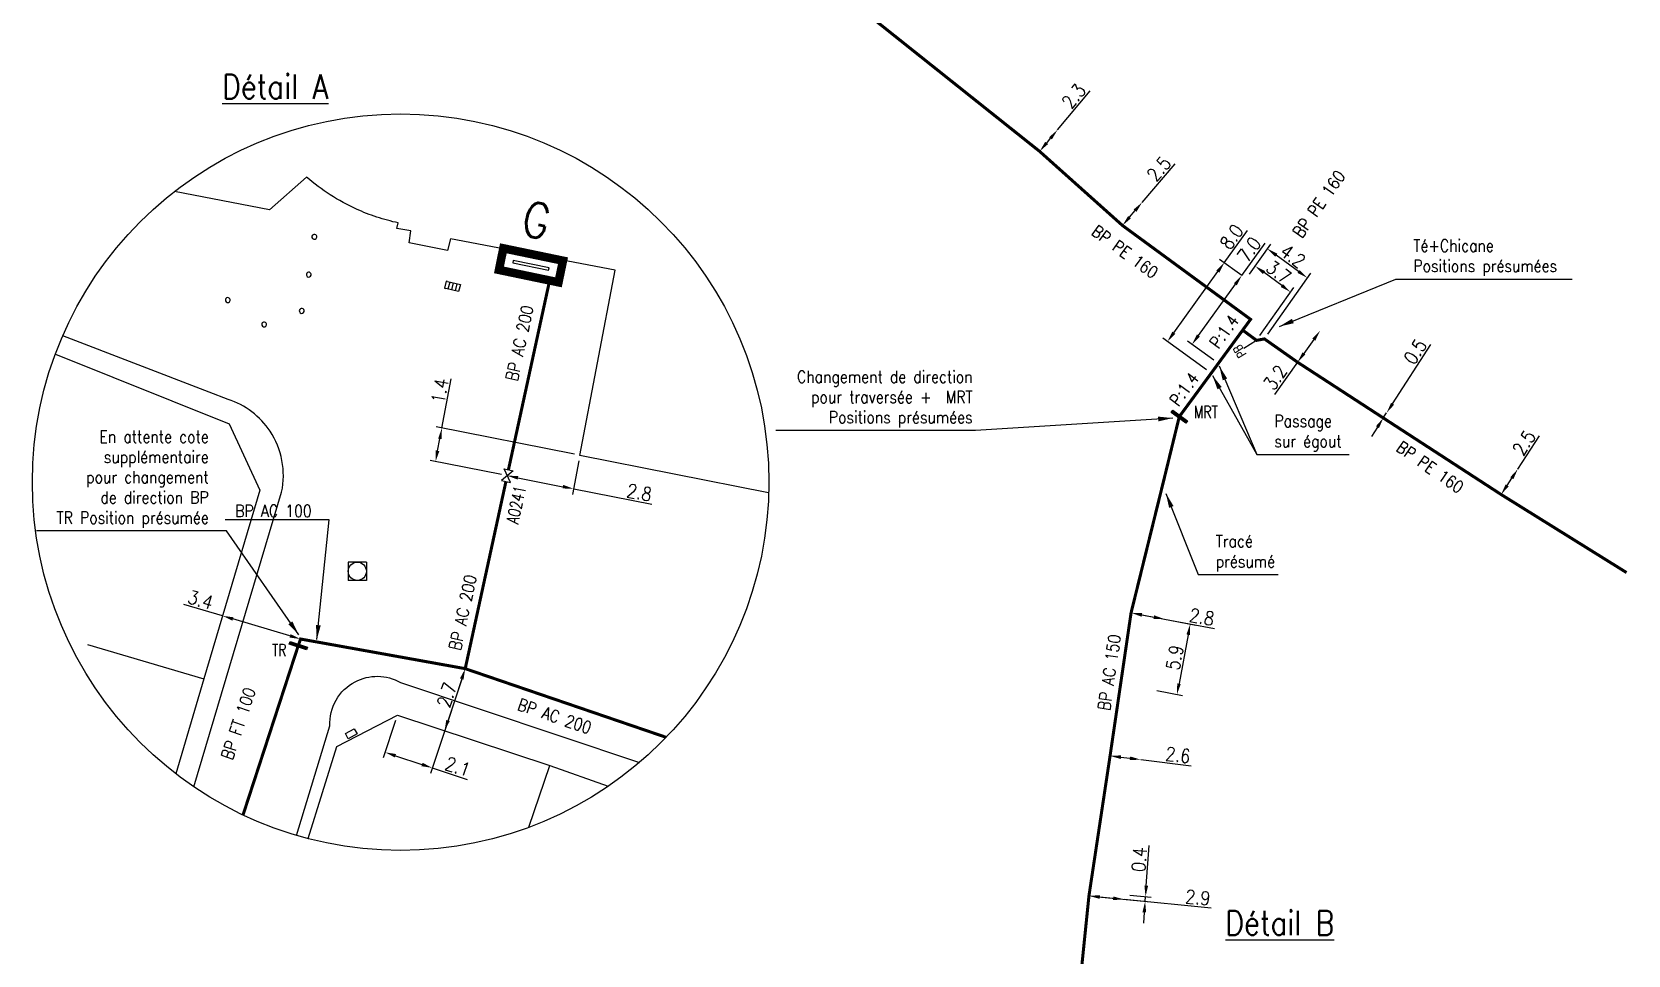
# Model space of a CAD drawing. Header units: millimetres. Extents: x 183997 to 185000, y 127999 to 129007.
# Drawn here: x 184868.7 to 185000.1, y 128414 to 128490 of the extents above; entities that cross this region are included whole.
import ezdxf
from ezdxf.enums import TextEntityAlignment as Align

# ---------------------------------------------------------------- set-up
doc = ezdxf.new("R2010")
doc.units = ezdxf.units.MM
doc.header["$PDMODE"] = 34
doc.linetypes.add('L_25_AP', pattern=[2000, 1000, 1000])
doc.linetypes.add('L_25_PE', pattern=[2000, 1000, 1000])
doc.layers.get('0').update_dxf_attribs({"linetype": 'CONTINUOUS'})
doc.layers.get('DEFPOINTS').update_dxf_attribs({"linetype": 'CONTINUOUS'})
for name, color, linetype in [('L_150', 1, 'CONTINUOUS'), ('L_340', 7, 'CONTINUOUS'), ('L_900', 7, 'CONTINUOUS')]:
    doc.layers.add(name, color=color, linetype=linetype)
doc.styles.add('G_ROMANS', font='ROMANS.SHX', dxfattribs={"width": 0.75})
doc.styles.get("Standard").update_dxf_attribs({"font": 'romans.shx', "width": 0.85})
doc.dimstyles.get("Standard").update_dxf_attribs({"dimtxt": 1.5, "dimasz": 1.2, "dimexe": 0.625, "dimexo": 0.625, "dimgap": 0.25, "dimtad": 1, "dimdec": 1, "dimzin": 0, "dimdsep": 46, "dimtxsty": 'Standard', "dimcen": -0.5, "dimadec": 0, "dimazin": 0, "dimtfac": 1, "dimtdec": 1, "dimtmove": 0, "dimatfit": 3, "dimfxl": 0, "dimtolj": 1, "dimtzin": 0, "dimarcsym": 0})

# ---------------------------------------------------------------- blocks, each defined once
blk = doc.blocks.new('*D160')
at = {"layer": 'DEFPOINTS', "color": 0, "linetype": 'Continuous', "transparency": 16777216}
for p in [(184968.32, 128469.93), (184968.69, 128469.66), (184966.39, 128462.69)]:
    blk.add_point(p, dxfattribs=at)
at = {"layer": 'L_150', "color": 0, "linetype": 'Continuous', "lineweight": -2, "transparency": 16777216}
for p, q in [((184968.32, 128469.93), (184970.23, 128472.59)), ((184968.31, 128469.93), (184967.94, 128470.2)), ((184964.75, 128464.98), (184967.79, 128469.2)), ((184966.01, 128462.96), (184963.84, 128464.52))]:
    blk.add_line(p, q, dxfattribs=at)
at = {"layer": 'L_150', "color": 0, "linetype": 'Continuous', "transparency": 16777216}
for points in [[(184967.67, 128469.28), (184967.91, 128469.11), (184968.32, 128469.93)], [(184964.63, 128465.07), (184964.87, 128464.89), (184964.22, 128464.25)]]:
    blk.add_solid(points, dxfattribs=at)
at = {"layer": 'L_150', "color": 0, "linetype": 'Continuous', "transparency": 16777216, "insert": (184968.93, 128472.06), "char_height": 1.125, "attachment_point": 5, "rotation": 54.2241}
blk.add_mtext('\\A1;7.0', dxfattribs=at)
blk = doc.blocks.new('*D161')
at = {"layer": 'DEFPOINTS', "color": 0, "linetype": 'Continuous', "transparency": 16777216}
for p in [(184966.87, 128470.97), (184968.69, 128469.66), (184965.8, 128461.88)]:
    blk.add_point(p, dxfattribs=at)
at = {"layer": 'L_150', "color": 0, "linetype": 'Continuous', "lineweight": -2, "transparency": 16777216}
for p, q in [((184966.87, 128470.97), (184968.79, 128473.63)), ((184968.31, 128469.93), (184966.49, 128471.24)), ((184962.72, 128465.21), (184966.34, 128470.24)), ((184965.42, 128462.16), (184961.81, 128464.75))]:
    blk.add_line(p, q, dxfattribs=at)
at = {"layer": 'L_150', "color": 0, "linetype": 'Continuous', "transparency": 16777216}
for points in [[(184966.22, 128470.33), (184966.47, 128470.15), (184966.87, 128470.97)], [(184962.6, 128465.3), (184962.84, 128465.12), (184962.19, 128464.48)]]:
    blk.add_solid(points, dxfattribs=at)
at = {"layer": 'L_150', "color": 0, "linetype": 'Continuous', "transparency": 16777216, "insert": (184967.48, 128473.1), "char_height": 1.125, "attachment_point": 5, "rotation": 54.2241}
blk.add_mtext('\\A1;8.0', dxfattribs=at)
blk = doc.blocks.new('L_340_13')
at = {"color": 0, "linetype": 'Continuous', "flags": 128}
blk.add_lwpolyline([(0, 0), (0, 1.25)], dxfattribs=at)
at = {"color": 0, "linetype": 'Continuous', "style": 'G_ROMANS', "width": 0.75}
blk.add_text('PB', height=0.75, dxfattribs=at).set_placement((0, 1.66), align=Align.MIDDLE)
at = {"color": 0, "linetype": 'Continuous', "width": 0.75, "flags": 3}
for tag, p in [('DEF_LEG', (0, -10)), ('DEF_COUP', (0, -12.5)), ('DEF_TYPE', (0, -15))]:
    blk.add_attdef(tag, text='', height=1.2, dxfattribs=at).set_placement(p, align=Align.MIDDLE)
blk = doc.blocks.new('L_340_17')
at = {"linetype": 'Continuous'}
blk.add_hatch(color=0, dxfattribs=at).paths.add_polyline_path([(0.125, 0.75), (-0.125, 0.75), (-0.125, -0.75), (0.125, -0.75)])
at = {"color": 0, "linetype": 'Continuous'}
blk.add_lwpolyline([(-0.125, 0.75), (0.125, 0.75), (0.125, -0.75), (-0.125, -0.75)], close=True, dxfattribs=at)
at = {"color": 0, "linetype": 'Continuous', "width": 0.75}
for tag, height, flags, p in [('MRT', 1, 8, (0, 2.5)), ('DEF_LEG', 1.2, 3, (0, -5)), ('DEF_COUP', 1.2, 3, (0, -7.5)), ('DEF_TYPE', 1.2, 3, (0, -10))]:
    blk.add_attdef(tag, text='', height=height, dxfattribs=dict(at, flags=flags)).set_placement(p, align=Align.MIDDLE)
blk = doc.blocks.new('L_300_09')
at = {"color": 0, "linetype": 'Continuous', "flags": 128}
blk.add_lwpolyline([(0.5, -0.38), (-0.5, 0.38), (-0.5, -0.38), (0.5, 0.38), (0.5, -0.38)], dxfattribs=at)
at = {"color": 0, "linetype": 'Continuous', "width": 0.75}
blk.add_attdef('NUM', text='', height=1, dxfattribs=at).set_placement((0, 1.69), align=Align.MIDDLE_CENTER)
at = {"color": 0, "linetype": 'Continuous', "width": 0.75, "flags": 3}
for tag, p in [('DEF_LEG', (0, -5)), ('DEF_COUP', (0, -7.5)), ('DEF_TYPE', (0, -10))]:
    blk.add_attdef(tag, text='', height=1.2, dxfattribs=at).set_placement(p, align=Align.MIDDLE)
blk = doc.blocks.new('L_340_19')
at = {"linetype": 'Continuous'}
blk.add_hatch(color=0, dxfattribs=at).paths.add_polyline_path([(0.12, 0.75), (-0.12, 0.75), (-0.12, -0.75), (0.12, -0.75)])
at = {"color": 0, "linetype": 'Continuous'}
blk.add_lwpolyline([(-0.12, 0.75), (0.12, 0.75), (0.12, -0.75), (-0.12, -0.75)], close=True, dxfattribs=at)
at = {"color": 0, "linetype": 'Continuous', "width": 0.75}
for tag, height, flags, p in [('TR', 1, 8, (0, 1.98)), ('DEF_LEG', 1.2, 3, (0, -5)), ('DEF_COUP', 1.2, 3, (0, -7.5)), ('DEF_TYPE', 1.2, 3, (0, -10))]:
    blk.add_attdef(tag, text='', height=height, dxfattribs=dict(at, flags=flags)).set_placement(p, align=Align.MIDDLE)
blk = doc.blocks.new('*D715')
at = {"layer": 'DEFPOINTS', "color": 0, "linetype": 'Continuous', "transparency": 16777216}
for p in [(184974.77, 128465.38), (184974.77, 128465.38), (184972.91, 128462.78)]:
    blk.add_point(p, dxfattribs=at)
at = {"layer": 'L_150', "color": 0, "linetype": 'Continuous', "lineweight": -2, "transparency": 16777216}
for p, q in [((184974.25, 128464.65), (184973.43, 128463.51)), ((184972.91, 128462.78), (184971, 128460.11))]:
    blk.add_line(p, q, dxfattribs=at)
at = {"layer": 'L_150', "color": 0, "linetype": 'Continuous', "transparency": 16777216}
for points in [[(184974.12, 128464.73), (184974.37, 128464.56), (184974.77, 128465.38)], [(184973.31, 128463.59), (184973.55, 128463.42), (184972.91, 128462.78)]]:
    blk.add_solid(points, dxfattribs=at)
at = {"layer": 'L_150', "color": 0, "linetype": 'Continuous', "transparency": 16777216, "insert": (184971.08, 128461.52), "char_height": 1.125, "attachment_point": 5, "rotation": 54.3514}
blk.add_mtext('\\A1;3.2', dxfattribs=at)
blk = doc.blocks.new('*D928')
at = {"layer": 'DEFPOINTS', "color": 0, "linetype": 'Continuous', "transparency": 16777216}
for p in [(184979.97, 128458.19), (184980.24, 128458.61), (184980.24, 128458.61)]:
    blk.add_point(p, dxfattribs=at)
at = {"layer": 'L_150', "color": 0, "linetype": 'Continuous', "lineweight": -2, "transparency": 16777216}
for p, q in [((184980.73, 128459.36), (184983.88, 128464.25)), ((184979.97, 128458.19), (184980.24, 128458.61)), ((184979.49, 128457.43), (184979, 128456.67))]:
    blk.add_line(p, q, dxfattribs=at)
at = {"layer": 'L_150', "color": 0, "linetype": 'Continuous', "transparency": 16777216}
for points in [[(184980.61, 128459.44), (184980.86, 128459.28), (184980.24, 128458.61)], [(184979.36, 128457.51), (184979.61, 128457.35), (184979.97, 128458.19)]]:
    blk.add_solid(points, dxfattribs=at)
at = {"layer": 'L_150', "color": 0, "linetype": 'Continuous', "transparency": 16777216, "insert": (184982.6, 128463.65), "char_height": 1.125, "attachment_point": 5, "rotation": 57.2334}
blk.add_mtext('\\A1;0.5', dxfattribs=at)
blk = doc.blocks.new('*D929')
at = {"layer": 'DEFPOINTS', "color": 0, "linetype": 'Continuous', "transparency": 16777216}
for p in [(184991.04, 128453.98), (184991.04, 128453.98), (184989.67, 128451.89)]:
    blk.add_point(p, dxfattribs=at)
at = {"layer": 'L_150', "color": 0, "linetype": 'Continuous', "lineweight": -2, "transparency": 16777216}
for p, q in [((184991.04, 128453.98), (184992.84, 128456.73)), ((184990.17, 128452.64), (184990.55, 128453.23))]:
    blk.add_line(p, q, dxfattribs=at)
at = {"layer": 'L_150', "color": 0, "linetype": 'Continuous', "transparency": 16777216}
for points in [[(184990.42, 128453.31), (184990.68, 128453.15), (184991.04, 128453.98)], [(184990.04, 128452.72), (184990.29, 128452.56), (184989.67, 128451.89)]]:
    blk.add_solid(points, dxfattribs=at)
at = {"layer": 'L_150', "color": 0, "linetype": 'Continuous', "transparency": 16777216, "insert": (184991.56, 128456.14), "char_height": 1.125, "attachment_point": 5, "rotation": 56.814}
blk.add_mtext('\\A1;2.5', dxfattribs=at)
blk = doc.blocks.new('*D1056')
at = {"layer": 'DEFPOINTS', "color": 0, "linetype": 'Continuous', "transparency": 16777216}
for p in [(184968.69, 128469.66), (184969.42, 128470.69), (184969.53, 128464.58)]:
    blk.add_point(p, dxfattribs=at)
at = {"layer": 'L_340', "color": 0, "linetype": 'Continuous', "lineweight": -2, "transparency": 16777216}
for p, q in [((184968.96, 128470.04), (184969.69, 128471.07)), ((184971.61, 128469.09), (184970.15, 128470.16)), ((184969.8, 128464.97), (184972.6, 128468.94))]:
    blk.add_line(p, q, dxfattribs=at)
at = {"layer": 'L_340', "color": 0, "linetype": 'Continuous', "transparency": 16777216}
for points in [[(184970.24, 128470.28), (184970.06, 128470.04), (184969.42, 128470.69)], [(184971.7, 128469.21), (184971.52, 128468.97), (184972.33, 128468.56)]]:
    blk.add_solid(points, dxfattribs=at)
at = {"layer": 'L_340', "color": 0, "linetype": 'Continuous', "transparency": 16777216, "insert": (184971.36, 128470.2), "char_height": 1.125, "attachment_point": 5, "rotation": 323.8353}
blk.add_mtext('\\A1;3.7', dxfattribs=at)
blk = doc.blocks.new('*D1057')
at = {"layer": 'DEFPOINTS', "color": 0, "linetype": 'Continuous', "transparency": 16777216}
for p in [(184970.43, 128472.12), (184968.69, 128469.66), (184970.18, 128464.7)]:
    blk.add_point(p, dxfattribs=at)
at = {"layer": 'L_150', "color": 0, "linetype": 'Continuous', "lineweight": -2, "transparency": 16777216}
for p, q in [((184968.96, 128470.04), (184970.7, 128472.5)), ((184972.99, 128470.25), (184971.16, 128471.59)), ((184970.45, 128465.08), (184973.99, 128470.1))]:
    blk.add_line(p, q, dxfattribs=at)
at = {"layer": 'L_150', "color": 0, "linetype": 'Continuous', "transparency": 16777216}
for points in [[(184971.25, 128471.71), (184971.07, 128471.47), (184970.43, 128472.12)], [(184973.08, 128470.37), (184972.9, 128470.13), (184973.72, 128469.72)]]:
    blk.add_solid(points, dxfattribs=at)
at = {"layer": 'L_150', "color": 0, "linetype": 'Continuous', "transparency": 16777216, "insert": (184972.52, 128471.52), "char_height": 1.125, "attachment_point": 5, "rotation": 323.8353}
blk.add_mtext('\\A1;4.2', dxfattribs=at)
blk = doc.blocks.new('*D1312')
at = {"layer": 'DEFPOINTS', "color": 0, "linetype": 'Continuous', "transparency": 16777216}
for p in [(184884.38, 128441.9), (184884.38, 128441.9), (184890.81, 128439.99)]:
    blk.add_point(p, dxfattribs=at)
at = {"layer": 'L_900', "color": 0, "linetype": 'Continuous', "lineweight": -2, "transparency": 16777216}
for p, q in [((184884.38, 128441.9), (184881.19, 128442.84)), ((184889.94, 128440.25), (184885.24, 128441.64))]:
    blk.add_line(p, q, dxfattribs=at)
at = {"layer": 'L_900', "color": 0, "linetype": 'Continuous', "transparency": 16777216}
for points in [[(184885.29, 128441.78), (184885.2, 128441.5), (184884.38, 128441.9)], [(184889.98, 128440.39), (184889.9, 128440.11), (184890.81, 128439.99)]]:
    blk.add_solid(points, dxfattribs=at)
at = {"layer": 'L_900', "color": 0, "linetype": 'Continuous', "transparency": 16777216, "insert": (184882.57, 128443.22), "char_height": 1.125, "attachment_point": 5, "rotation": 343.5107}
blk.add_mtext('\\A1;3.4', dxfattribs=at)
blk = doc.blocks.new('*D1318')
at = {"layer": 'DEFPOINTS', "color": 0, "linetype": 'Continuous', "transparency": 16777216}
for p in [(184959.2, 128442.15), (184961.96, 128441.63), (184961.96, 128441.63)]:
    blk.add_point(p, dxfattribs=at)
at = {"layer": 'L_150', "color": 0, "linetype": 'Continuous', "lineweight": -2, "transparency": 16777216}
for p, q in [((184960.09, 128441.98), (184961.07, 128441.79)), ((184961.96, 128441.63), (184966.06, 128440.85))]:
    blk.add_line(p, q, dxfattribs=at)
at = {"layer": 'L_150', "color": 0, "linetype": 'Continuous', "transparency": 16777216}
for points in [[(184960.12, 128442.13), (184960.06, 128441.83), (184959.2, 128442.15)], [(184961.1, 128441.94), (184961.04, 128441.65), (184961.96, 128441.63)]]:
    blk.add_solid(points, dxfattribs=at)
at = {"layer": 'L_150', "color": 0, "linetype": 'Continuous', "transparency": 16777216, "insert": (184965.03, 128441.81), "char_height": 1.125, "attachment_point": 5, "rotation": 349.3304}
blk.add_mtext('\\A1;2.8', dxfattribs=at)
blk = doc.blocks.new('*D1320')
at = {"layer": 'DEFPOINTS', "color": 0, "linetype": 'Continuous', "transparency": 16777216}
for p in [(184957.47, 128430.37), (184960, 128430.06), (184960, 128430.06)]:
    blk.add_point(p, dxfattribs=at)
at = {"layer": 'L_150', "color": 0, "linetype": 'Continuous', "lineweight": -2, "transparency": 16777216}
for p, q in [((184958.36, 128430.26), (184959.11, 128430.17)), ((184960, 128430.06), (184964.15, 128429.56))]:
    blk.add_line(p, q, dxfattribs=at)
at = {"layer": 'L_150', "color": 0, "linetype": 'Continuous', "transparency": 16777216}
for points in [[(184958.38, 128430.41), (184958.35, 128430.11), (184957.47, 128430.37)], [(184959.13, 128430.32), (184959.09, 128430.02), (184960, 128430.06)]]:
    blk.add_solid(points, dxfattribs=at)
at = {"layer": 'L_150', "color": 0, "linetype": 'Continuous', "transparency": 16777216, "insert": (184963.06, 128430.44), "char_height": 1.125, "attachment_point": 5, "rotation": 353.0431}
blk.add_mtext('\\A1;2.6', dxfattribs=at)
blk = doc.blocks.new('*D1322')
at = {"layer": 'DEFPOINTS', "color": 0, "linetype": 'Continuous', "transparency": 16777216}
for p in [(184959.2, 128442.15), (184960.86, 128435.83), (184962.98, 128435.43)]:
    blk.add_point(p, dxfattribs=at)
at = {"layer": 'L_150', "color": 0, "linetype": 'Continuous', "lineweight": -2, "transparency": 16777216}
for p, q in [((184959.67, 128442.06), (184964.53, 128441.14)), ((184963.91, 128440.34), (184963.15, 128436.32)), ((184961.32, 128435.74), (184963.44, 128435.34))]:
    blk.add_line(p, q, dxfattribs=at)
at = {"layer": 'L_150', "color": 0, "linetype": 'Continuous', "transparency": 16777216}
for points in [[(184963.76, 128440.37), (184964.05, 128440.32), (184964.07, 128441.23)], [(184963, 128436.34), (184963.29, 128436.29), (184962.98, 128435.43)]]:
    blk.add_solid(points, dxfattribs=at)
at = {"layer": 'L_150', "color": 0, "linetype": 'Continuous', "transparency": 16777216, "insert": (184962.79, 128438.47), "char_height": 1.125, "attachment_point": 5, "rotation": 79.3304}
blk.add_mtext('\\A1;5.9', dxfattribs=at)
blk = doc.blocks.new('*D1323')
at = {"layer": 'DEFPOINTS', "color": 0, "linetype": 'Continuous', "transparency": 16777216}
for p in [(184955.73, 128418.84), (184958.65, 128418.95), (184960.39, 128418.78)]:
    blk.add_point(p, dxfattribs=at)
at = {"layer": 'L_150', "color": 0, "linetype": 'Continuous', "lineweight": -2, "transparency": 16777216}
for p, q in [((184960.45, 128419.68), (184960.7, 128423)), ((184956.2, 128418.79), (184960.82, 128418.34)), ((184959.11, 128418.91), (184960.85, 128418.74)), ((184960.36, 128418.38), (184960.39, 128418.78)), ((184960.29, 128417.49), (184960.22, 128416.59))]:
    blk.add_line(p, q, dxfattribs=at)
at = {"layer": 'L_150', "color": 0, "linetype": 'Continuous', "transparency": 16777216}
for points in [[(184960.3, 128419.69), (184960.6, 128419.67), (184960.39, 128418.78)], [(184960.14, 128417.5), (184960.44, 128417.48), (184960.36, 128418.38)]]:
    blk.add_solid(points, dxfattribs=at)
at = {"layer": 'L_150', "color": 0, "linetype": 'Continuous', "transparency": 16777216, "insert": (184959.87, 128421.84), "char_height": 1.125, "attachment_point": 5, "rotation": 85.6833}
blk.add_mtext('\\A1;0.4', dxfattribs=at)
blk = doc.blocks.new('*D1326')
at = {"layer": 'DEFPOINTS', "color": 0, "linetype": 'Continuous', "transparency": 16777216}
for p in [(184955.73, 128418.84), (184958.62, 128418.56), (184958.62, 128418.56)]:
    blk.add_point(p, dxfattribs=at)
at = {"layer": 'L_150', "color": 0, "linetype": 'Continuous', "lineweight": -2, "transparency": 16777216}
for p, q in [((184956.63, 128418.75), (184957.72, 128418.64)), ((184958.62, 128418.56), (184965.79, 128417.85))]:
    blk.add_line(p, q, dxfattribs=at)
at = {"layer": 'L_150', "color": 0, "linetype": 'Continuous', "transparency": 16777216}
for points in [[(184956.64, 128418.9), (184956.61, 128418.6), (184955.73, 128418.84)], [(184957.74, 128418.79), (184957.71, 128418.49), (184958.62, 128418.56)]]:
    blk.add_solid(points, dxfattribs=at)
at = {"layer": 'L_150', "color": 0, "linetype": 'Continuous', "transparency": 16777216, "insert": (184964.7, 128418.71), "char_height": 1.125, "attachment_point": 5, "rotation": 354.3632}
blk.add_mtext('\\A1;2.9', dxfattribs=at)
blk = doc.blocks.new('*D450')
at = {"layer": 'DEFPOINTS', "color": 0, "linetype": 'Continuous', "transparency": 16777216}
for p in [(184960.11, 128475.94), (184960.11, 128475.94), (184958.49, 128474.04)]:
    blk.add_point(p, dxfattribs=at)
at = {"layer": 'L_150', "color": 0, "linetype": 'Continuous', "lineweight": -2, "transparency": 16777216}
for p, q in [((184960.11, 128475.94), (184962.83, 128479.12)), ((184959.07, 128474.73), (184959.53, 128475.26))]:
    blk.add_line(p, q, dxfattribs=at)
at = {"layer": 'L_150', "color": 0, "linetype": 'Continuous', "transparency": 16777216}
for points in [[(184958.96, 128474.82), (184959.19, 128474.63), (184958.49, 128474.04)], [(184959.41, 128475.36), (184959.64, 128475.16), (184960.11, 128475.94)]]:
    blk.add_solid(points, dxfattribs=at)
at = {"layer": 'L_150', "color": 0, "linetype": 'Continuous', "transparency": 16777216, "insert": (184961.49, 128478.7), "char_height": 1.125, "attachment_point": 5, "rotation": 49.4239}
blk.add_mtext('\\A1;2.5', dxfattribs=at)
blk = doc.blocks.new('*D451')
at = {"layer": 'DEFPOINTS', "color": 0, "linetype": 'Continuous', "transparency": 16777216}
for p in [(184953.14, 128481.91), (184953.14, 128481.91), (184951.67, 128480.14)]:
    blk.add_point(p, dxfattribs=at)
at = {"layer": 'L_150', "color": 0, "linetype": 'Continuous', "lineweight": -2, "transparency": 16777216}
for p, q in [((184953.14, 128481.91), (184955.82, 128485.12)), ((184952.25, 128480.83), (184952.57, 128481.22))]:
    blk.add_line(p, q, dxfattribs=at)
at = {"layer": 'L_150', "color": 0, "linetype": 'Continuous', "transparency": 16777216}
for points in [[(184952.45, 128481.31), (184952.68, 128481.12), (184953.14, 128481.91)], [(184952.13, 128480.93), (184952.36, 128480.74), (184951.67, 128480.14)]]:
    blk.add_solid(points, dxfattribs=at)
at = {"layer": 'L_150', "color": 0, "linetype": 'Continuous', "transparency": 16777216, "insert": (184954.48, 128484.69), "char_height": 1.125, "attachment_point": 5, "rotation": 50.245}
blk.add_mtext('\\A1;2.3', dxfattribs=at)
blk = doc.blocks.new('*D561')
at = {"layer": 'DEFPOINTS', "color": 0, "linetype": 'Continuous', "transparency": 16777216}
for p in [(184913.82, 128455.11), (184907.83, 128453.44), (184913.3, 128452.36)]:
    blk.add_point(p, dxfattribs=at)
at = {"layer": 'L_900', "color": 0, "linetype": 'Continuous', "lineweight": -2, "transparency": 16777216}
for p, q in [((184913.73, 128454.65), (184913.21, 128451.9)), ((184908.71, 128453.27), (184912.41, 128452.53)), ((184913.3, 128452.36), (184919.73, 128451.09))]:
    blk.add_line(p, q, dxfattribs=at)
at = {"layer": 'L_900', "color": 0, "linetype": 'Continuous', "transparency": 16777216}
for points in [[(184908.74, 128453.41), (184908.68, 128453.12), (184907.83, 128453.44)], [(184912.44, 128452.68), (184912.38, 128452.39), (184913.3, 128452.36)]]:
    blk.add_solid(points, dxfattribs=at)
at = {"layer": 'L_900', "color": 0, "linetype": 'Continuous', "transparency": 16777216, "insert": (184918.71, 128452.05), "char_height": 1.125, "attachment_point": 5, "rotation": 348.8181}
blk.add_mtext('\\A1;2.8', dxfattribs=at)
blk = doc.blocks.new('*D563')
at = {"layer": 'DEFPOINTS', "color": 0, "linetype": 'Continuous', "transparency": 16777216}
for p in [(184904.37, 128437.55), (184898.78, 128433.71), (184897.77, 128430.66)]:
    blk.add_point(p, dxfattribs=at)
at = {"layer": 'L_900', "color": 0, "linetype": 'Continuous', "lineweight": -2, "transparency": 16777216}
for p, q in [((184904.22, 128437.11), (184901.52, 128428.93)), ((184898.63, 128433.27), (184897.62, 128430.22)), ((184898.63, 128430.38), (184900.81, 128429.66)), ((184901.66, 128429.38), (184904.52, 128428.43))]:
    blk.add_line(p, q, dxfattribs=at)
at = {"layer": 'L_900', "color": 0, "linetype": 'Continuous', "transparency": 16777216}
for points in [[(184898.67, 128430.52), (184898.58, 128430.24), (184897.77, 128430.66)], [(184900.86, 128429.8), (184900.76, 128429.52), (184901.66, 128429.38)]]:
    blk.add_solid(points, dxfattribs=at)
at = {"layer": 'L_900', "color": 0, "linetype": 'Continuous', "transparency": 16777216, "insert": (184903.75, 128429.48), "char_height": 1.125, "attachment_point": 5, "rotation": 341.7018}
blk.add_mtext('\\A1;2.1', dxfattribs=at)
blk = doc.blocks.new('*D564')
at = {"layer": 'DEFPOINTS', "color": 0, "linetype": 'Continuous', "transparency": 16777216}
for p in [(184904.37, 128437.55), (184902.67, 128432.43), (184902.67, 128432.43)]:
    blk.add_point(p, dxfattribs=at)
at = {"layer": 'L_900', "color": 0, "linetype": 'Continuous', "lineweight": -2, "transparency": 16777216}
blk.add_line((184904.09, 128436.7), (184902.96, 128433.28), dxfattribs=at)
at = {"layer": 'L_900', "color": 0, "linetype": 'Continuous', "transparency": 16777216}
for points in [[(184903.94, 128436.75), (184904.23, 128436.65), (184904.37, 128437.55)], [(184902.81, 128433.33), (184903.1, 128433.24), (184902.67, 128432.43)]]:
    blk.add_solid(points, dxfattribs=at)
at = {"layer": 'L_900', "color": 0, "linetype": 'Continuous', "transparency": 16777216, "insert": (184902.86, 128435.39), "char_height": 1.125, "attachment_point": 5, "rotation": 71.7018}
blk.add_mtext('\\A1;2.7', dxfattribs=at)
blk = doc.blocks.new('*D565')
at = {"layer": 'DEFPOINTS', "color": 0, "linetype": 'Continuous', "transparency": 16777216}
for p in [(184902.45, 128457.36), (184913.82, 128455.11), (184907.83, 128453.44)]:
    blk.add_point(p, dxfattribs=at)
at = {"layer": 'L_900', "color": 0, "linetype": 'Continuous', "lineweight": -2, "transparency": 16777216}
for p, q in [((184902.45, 128457.36), (184903.22, 128461.42)), ((184913.36, 128455.2), (184901.99, 128457.45)), ((184902.1, 128455.49), (184902.28, 128456.47)), ((184907.37, 128453.53), (184901.47, 128454.7))]:
    blk.add_line(p, q, dxfattribs=at)
at = {"layer": 'L_900', "color": 0, "linetype": 'Continuous', "transparency": 16777216}
for points in [[(184902.14, 128456.5), (184902.43, 128456.45), (184902.45, 128457.36)], [(184901.95, 128455.52), (184902.24, 128455.46), (184901.93, 128454.61)]]:
    blk.add_solid(points, dxfattribs=at)
at = {"layer": 'L_900', "color": 0, "linetype": 'Continuous', "transparency": 16777216, "insert": (184902.27, 128460.43), "char_height": 1.125, "attachment_point": 5, "rotation": 79.2634}
blk.add_mtext('\\A1;1.4', dxfattribs=at)

msp = doc.modelspace()

# ---------------------------------------------------------------- linework, layer by layer
at = {"layer": 'L_150', "linetype": 'L_25_PE', "const_width": 0.25, "flags": 128}
for points in [[(184763.44, 128642.3), (184765.64, 128640.84), (184766.17, 128641.68), (184779.3, 128632.06), (184788.81, 128625.05), (184799.52, 128616.92), (184810.28, 128608.87), (184820.88, 128599.03), (184835.35, 128584.81), (184863.2, 128554.16), (184885.54, 128533.65), (184895.58, 128525.21), (184911.2, 128512), (184915.27, 128508.56), (184921.55, 128504.13), (184951.67, 128480.14), (184958.49, 128474.04), (184969.04, 128466.31), (184966.39, 128462.69), (184965.8, 128461.88), (184963.17, 128458.3)], [(185000, 128445.46), (184989.67, 128451.89), (184979.97, 128458.19), (184972.91, 128462.78), (184970.18, 128464.7), (184969.53, 128464.58), (184968.39, 128465.42)]]:
    msp.add_lwpolyline(points, dxfattribs=at)
at = {"layer": 'L_150', "linetype": 'L_25_AP', "ltscale": 0.5, "const_width": 0.25, "flags": 128}
msp.add_lwpolyline([(184963.17, 128458.3), (184961.94, 128453.26), (184959.2, 128442.15), (184959.2, 128442.15), (184957.47, 128430.37), (184957.47, 128430.37), (184957.47, 128430.37), (184955.73, 128418.84), (184955.73, 128418.84), (184954.18, 128403.64), (184954.12, 128400.85), (184953.69, 128392.09), (184953.69, 128392.09), (184953.37, 128380.12), (184953.33, 128378.71), (184953.04, 128368.23), (184953.04, 128368.23), (184952.72, 128356.44), (184952.72, 128356.44), (184952.6, 128344.5), (184952.6, 128344.5), (184952.63, 128332.59), (184952.72, 128320.31), (184952.6, 128313.31), (184952.41, 128308.22), (184952.62, 128306.96), (184952.63, 128306.27), (184952.64, 128305.87)], dxfattribs=at)
at = {"layer": 'L_900', "color": 252}
for p, q in [((184902.8, 128469.45), (184902.66, 128468.87)), ((184902.66, 128468.87), (184902.76, 128468.84)), ((184903.83, 128468.59), (184902.76, 128468.84)), ((184902.9, 128469.43), (184902.8, 128469.45)), ((184902.9, 128469.43), (184903.97, 128469.17)), ((184903.09, 128469.38), (184902.95, 128468.8)), ((184903.38, 128469.31), (184903.24, 128468.73)), ((184903.67, 128469.24), (184903.53, 128468.66)), ((184903.97, 128469.17), (184903.83, 128468.59)), ((184894.73, 128446.32), (184894.73, 128444.82)), ((184896.23, 128446.32), (184894.73, 128446.32)), ((184896.23, 128446.32), (184896.23, 128444.82)), ((184896.23, 128444.82), (184894.73, 128444.82)), ((184873.26, 128439.55), (184882.84, 128436.71)), ((184909.6, 128424.49), (184911.33, 128429.57))]:
    msp.add_line(p, q, dxfattribs=at)
at = {"layer": 'L_900', "color": 252, "flags": 128}
for points in [[(184929.35, 128452.04), (184913.82, 128455.11), (184916.73, 128470.37), (184903.15, 128472.95), (184902.9, 128471.97), (184899.75, 128472.61), (184899.9, 128473.6), (184898.75, 128473.8), (184898.84, 128474.25, -0.026443), (184897.09, 128474.73, -0.026443), (184895.41, 128475.39, -0.03555), (184893.26, 128476.56, -0.03555), (184891.31, 128478.01), (184888.26, 128475.34), (184880.43, 128476.83)], [(184882.03, 128427.82), (184889.25, 128452.09, 0.100286), (184889.28, 128454.69, 0.100286), (184888.3, 128457.1, 0.084397), (184886.79, 128458.7, 0.084397), (184884.85, 128459.71), (184883.28, 128460.31), (184871.23, 128464.96)], [(184890.49, 128423.82), (184893.23, 128432.85, -0.14208), (184893.74, 128434.96, -0.14208), (184895.3, 128436.47, -0.125732), (184897.17, 128436.92, -0.125732), (184899.03, 128436.42), (184918.71, 128429.83)]]:
    msp.add_lwpolyline(points, format="xyb", dxfattribs=at)
for points in [[(184891.75, 128473.16, 1.023033), (184892.14, 128473.07, 0.977486)], [(184891.3, 128470.04, 1.023033), (184891.69, 128469.95, 0.977486)], [(184884.63, 128467.95, 1.023033), (184885.02, 128467.86, 0.977486)], [(184890.71, 128467.05, 1.023033), (184891.1, 128466.96, 0.977486)], [(184887.61, 128465.94, 1.023033), (184888, 128465.85, 0.977486)]]:
    msp.add_lwpolyline(points, format="xyb", close=True, dxfattribs=at)
at = {"layer": 'L_900', "color": 0, "linetype": 'Continuous', "const_width": 0.7, "flags": 128}
msp.add_lwpolyline([(184912.42, 128471.14), (184912.05, 128469.36), (184907.15, 128470.38), (184907.51, 128472.16)], close=True, dxfattribs=at)
at = {"layer": 'L_900', "color": 252, "flags": 128}
for points in [[(184912.42, 128471.14), (184912.05, 128469.36), (184907.15, 128470.38), (184907.49, 128472.07)], [(184894.74, 128431.76), (184894.5, 128432.2), (184895.23, 128432.6), (184895.47, 128432.17)]]:
    msp.add_lwpolyline(points, close=True, dxfattribs=at)
at = {"layer": 'L_900', "color": 0, "linetype": 'Continuous'}
msp.add_lwpolyline([(184908.29, 128470.97), (184911.24, 128470.36), (184911.27, 128470.55), (184908.33, 128471.16)], close=True, dxfattribs=at)
at = {"layer": 'L_900', "color": 1, "linetype": 'Continuous', "ltscale": 0.5, "const_width": 0.25, "flags": 128}
for points in [[(184907.93, 128453.93), (184908.42, 128456.18), (184911.32, 128469.51)], [(184904.37, 128437.55), (184907.72, 128452.95)]]:
    msp.add_lwpolyline(points, dxfattribs=at)
at = {"layer": 'L_900', "color": 252, "flags": 128}
for points in [[(184870.62, 128463.44), (184884.94, 128457.71), (184887.45, 128452.25), (184882.84, 128436.71), (184880.53, 128428.9)], [(184891.45, 128423.56), (184893.8, 128431.14), (184898.78, 128433.71), (184911.33, 128429.57), (184916.15, 128427.88)]]:
    msp.add_lwpolyline(points, dxfattribs=at)
at = {"layer": 'L_900', "color": 1, "linetype": 'Continuous', "const_width": 0.25, "flags": 128}
for points in [[(184886.07, 128425.51), (184886.19, 128425.86), (184890.62, 128439.44)], [(184890.62, 128439.44), (184890.81, 128439.99), (184904.37, 128437.55), (184920.9, 128431.9)]]:
    msp.add_lwpolyline(points, dxfattribs=at)
at = {"layer": 'L_900'}
msp.add_circle((184899.05, 128452.91), 30.32, dxfattribs=at)
at = {"layer": 'L_900', "color": 252}
msp.add_ellipse((184895.48, 128445.57), major_axis=(-0.53, 0.53), ratio=1, start_param=3.926991, end_param=10.210176, dxfattribs=at)

# ---------------------------------------------------------------- block references
at = {"layer": 'L_340', "rotation": 122.8308316366237}
msp.add_blockref('L_340_13', (184969.53, 128464.58), dxfattribs=at)
at = {"layer": 'L_340'}
ref = msp.add_blockref('L_340_17', (184963.17, 128458.3), dxfattribs=dict(at, rotation=53.78226080135321))
ref.add_attrib('MRT', 'MRT', dxfattribs={"layer": '0', "color": 0, "linetype": 'Continuous', "height": 1, "width": 0.75}).set_placement((184965.36, 128458.68), align=Align.MIDDLE)
at = {"layer": 'L_900', "ltscale": 0.5}
ref = msp.add_blockref('L_300_09', (184907.83, 128453.44), dxfattribs=dict(at, rotation=77.72068249475866))
ref.add_attrib('NUM', 'A0241', dxfattribs={"layer": '0', "color": 0, "linetype": 'Continuous', "height": 1, "rotation": 77.7207, "width": 0.75}).set_placement((184908.57, 128451.06), align=Align.MIDDLE_CENTER)
ref = msp.add_blockref('L_340_19', (184890.62, 128439.44), dxfattribs=dict(at, rotation=251.9042777696073))
ref.add_attrib('TR', 'TR', dxfattribs={"layer": '0', "color": 0, "linetype": 'Continuous', "height": 1, "width": 0.75}).set_placement((184889.05, 128439.08), align=Align.MIDDLE)

# ---------------------------------------------------------------- texts
at = {"layer": 'L_150', "linetype": 'Continuous', "width": 0.85}
for s, rotation, p in [('BP PE 160', 54.8176, (184974.68, 128475.81)), ('BP PE 160', 323.7823, (184958.69, 128471.88)), ('P:1.4', 53.7823, (184966.86, 128465.31)), ('P:1.4', 53.7823, (184963.57, 128460.57)), ('BP PE 160', 325.1198, (184983.82, 128454.15)), ('BP AC 150', 81.6259, (184957.41, 128437.24))]:
    msp.add_text(s, height=1, rotation=rotation, dxfattribs=at).set_placement(p, align=Align.MIDDLE)
at = {"layer": 'L_150', "linetype": 'Continuous', "char_height": 1}
for s, insert, attachment_point in [('Té+Chicane\\PPositions présumées', (184982.44, 128471.38), 4), ('Changement de direction\\Ppour traversée +  MRT\\PPositions présumées', (184946.15, 128459.75), 6), ('Passage\\Psur égout', (184971, 128456.94), 4), ('Tracé\\Pprésumé', (184966.17, 128447.05), 4)]:
    msp.add_mtext(s, dxfattribs=dict(at, insert=insert, attachment_point=attachment_point))
at = {"layer": 'L_900', "color": 1, "linetype": 'Continuous', "width": 0.85}
for s, rotation, p in [('BP AC 200', 77.7207, (184908.85, 128464.35)), ('BP AC 200', 77.7207, (184904.17, 128442.17)), ('BP FT 100', 71.4617, (184885.69, 128433.03)), ('BP AC 200', 341.1082, (184911.73, 128433.64))]:
    msp.add_text(s, height=1, rotation=rotation, dxfattribs=at).set_placement(p, align=Align.MIDDLE)
at = {"layer": 'L_900', "char_height": 2, "attachment_point": 1}
for s, insert in [('{\\LDétail A}', (184884.36, 128486.47)), ('{\\LDétail B}', (184966.97, 128417.61))]:
    msp.add_mtext_dynamic_manual_height_columns(s, width=19.1551, gutter_width=5, heights=[0], dxfattribs=dict(at, insert=insert))
at = {"layer": 'L_900', "insert": (184910.23, 128474.48), "char_height": 2.86, "width": 1.5811, "attachment_point": 5, "rotation": 348.3084}
msp.add_mtext('G', dxfattribs=at)
at = {"layer": 'L_900', "color": 1, "linetype": 'Continuous', "char_height": 1, "attachment_point": 6}
for s, insert in [('En attente cote \\Psupplémentaire\\Ppour changement\\Pde direction BP\\PTR Position présumée', (184883.25, 128453.15)), ('BP AC 100', (184891.73, 128450.54))]:
    msp.add_mtext(s, dxfattribs=dict(at, insert=insert))

# ---------------------------------------------------------------- dimensions: what is measured, and where the dimension line sits
at = {"layer": 'L_150', "linetype": 'Continuous'}
for base, p1, p2, angle, picture, middle in [((184953.14, 128481.91), (184951.67, 128480.14), (184953.14, 128481.91), 230.245, '*D451', (184955.05, 128484.21)), ((184960.11, 128475.94), (184958.49, 128474.04), (184960.11, 128475.94), 229.4239, '*D450', (184962.06, 128478.21)), ((184966.87, 128470.97), (184965.8, 128461.88), (184968.69, 128469.66), 234.2241, '*D161', (184968.09, 128472.66)), ((184968.32, 128469.93), (184966.39, 128462.69), (184968.69, 128469.66), 234.2241, '*D160', (184969.54, 128471.62)), ((184974.77, 128465.38), (184972.91, 128462.78), (184974.77, 128465.38), 234.3514, '*D715', (184971.69, 128461.08)), ((184980.24, 128458.61), (184979.97, 128458.19), (184980.24, 128458.61), 237.2334, '*D928', (184983.23, 128463.25)), ((184991.04, 128453.98), (184989.67, 128451.89), (184991.04, 128453.98), 236.814, '*D929', (184992.19, 128455.73)), ((184961.96, 128441.63), (184959.2, 128442.15), (184961.96, 128441.63), 169.3304, '*D1318', (184964.89, 128441.07)), ((184960, 128430.06), (184957.47, 128430.37), (184960, 128430.06), 173.0431, '*D1320', (184962.97, 128429.7)), ((184958.62, 128418.56), (184955.73, 128418.84), (184958.62, 128418.56), 174.3632, '*D1326', (184964.62, 128417.96))]:
    dim = msp.add_linear_dim(base=base, p1=p1, p2=p2, angle=angle, dimstyle='Standard', override={"dimscale": 0.75}, dxfattribs=at)
    dim.commit()
    dim.dimension.update_dxf_attribs({"geometry": picture, "text_midpoint": middle, "dimtype": 160})
for base, p1, p2, angle, text, override, picture, middle in [((184970.43, 128472.12), (184970.18, 128464.7), (184968.69, 128469.66), 323.8353, '4.2', {"dimscale": 0.75}, '*D1057', (184972.08, 128470.92)), ((184960.39, 128418.78), (184955.73, 128418.84), (184958.65, 128418.95), 265.6833, '0.4', {"dimscale": 0.75, "dimatfit": 0}, '*D1323', (184960.61, 128421.79))]:
    dim = msp.add_linear_dim(base=base, p1=p1, p2=p2, angle=angle, text=text, dimstyle='Standard', override=override, dxfattribs=at)
    dim.commit()
    dim.dimension.update_dxf_attribs({"geometry": picture, "text_midpoint": middle, "dimtype": 160})
dim = msp.add_linear_dim(base=(184962.98, 128435.43), p1=(184959.2, 128442.15), p2=(184960.86, 128435.83), angle=79.3304, dimstyle='Standard', override={"dimscale": 0.75, "dimatfit": 0}, dxfattribs=at)
dim.commit()
dim.dimension.update_dxf_attribs({"geometry": '*D1322', "text_midpoint": (184962.79, 128438.47)})
at = {"layer": 'L_340', "linetype": 'Continuous'}
dim = msp.add_linear_dim(base=(184969.42, 128470.69), p1=(184969.53, 128464.58), p2=(184968.69, 128469.66), angle=323.8353, text='3.7', dimstyle='Standard', override={"dimscale": 0.75}, dxfattribs=at)
dim.commit()
dim.dimension.update_dxf_attribs({"geometry": '*D1056', "text_midpoint": (184970.91, 128469.6), "dimtype": 160})
at = {"layer": 'L_900', "color": 7, "linetype": 'Continuous'}
for base, angle, text, picture, middle in [((184902.45, 128457.36), 259.2634, '1.4', '*D565', (184903.01, 128460.29)), ((184913.3, 128452.36), 168.8181, '2.8', '*D561', (184918.56, 128451.32))]:
    dim = msp.add_linear_dim(base=base, p1=(184907.83, 128453.44), p2=(184913.82, 128455.11), angle=angle, text=text, dimstyle='Standard', override={"dimscale": 0.75}, dxfattribs=at)
    dim.commit()
    dim.dimension.update_dxf_attribs({"geometry": picture, "text_midpoint": middle, "dimtype": 160})
at = {"layer": 'L_900', "color": 1, "linetype": 'Continuous'}
for base, p1, p2, angle, text, picture, middle in [((184884.38, 128441.9), (184890.81, 128439.99), (184884.38, 128441.9), 343.5107, '3.4', '*D1312', (184882.36, 128442.5)), ((184897.77, 128430.66), (184904.37, 128437.55), (184898.78, 128433.71), 341.7018, '2.1', '*D563', (184903.52, 128428.76)), ((184902.67, 128432.43), (184904.37, 128437.55), (184902.67, 128432.43), 71.7018, '2.7', '*D564', (184903.57, 128435.15))]:
    dim = msp.add_linear_dim(base=base, p1=p1, p2=p2, angle=angle, text=text, dimstyle='Standard', override={"dimscale": 0.75}, dxfattribs=at)
    dim.commit()
    dim.dimension.update_dxf_attribs({"geometry": picture, "text_midpoint": middle, "dimtype": 160})

# ---------------------------------------------------------------- leaders
at = {"layer": 'L_150', "linetype": 'Continuous', "annotation_type": 0, "has_hookline": 1}
for points, hookline_direction, text_width in [([(184971.41, 128465.72), (184980.99, 128469.63), (184982.19, 128469.63)], 0, 13.07), ([(184965.9, 128461.69), (184969.55, 128455.19), (184970.75, 128455.19)], 0, 6.15), ([(184962.63, 128458.18), (184946.4, 128457.17)], 1, 16.19), ([(184962.07, 128451.98), (184964.72, 128445.3), (184965.92, 128445.3)], 0, 5.14)]:
    msp.add_leader(points, dimstyle='Standard', dxfattribs=dict(at, hookline_direction=hookline_direction, text_width=text_width))
at = {"layer": 'L_150', "linetype": 'Continuous'}
msp.add_leader([(184966.46, 128462.47), (184969.55, 128455.19)], dimstyle='Standard', dxfattribs=at)
at = {"layer": 'L_900', "color": 1, "linetype": 'Continuous', "annotation_type": 0, "has_hookline": 1, "hookline_direction": 1}
for points, text_width in [([(184890.66, 128440.34), (184884.7, 128448.9), (184883.5, 128448.9)], 14.17), ([(184892.15, 128439.94), (184893.18, 128449.79), (184891.98, 128449.79)], 7.12)]:
    msp.add_leader(points, dimstyle='Standard', dxfattribs=dict(at, text_width=text_width))

doc.saveas('drawing.dxf')
